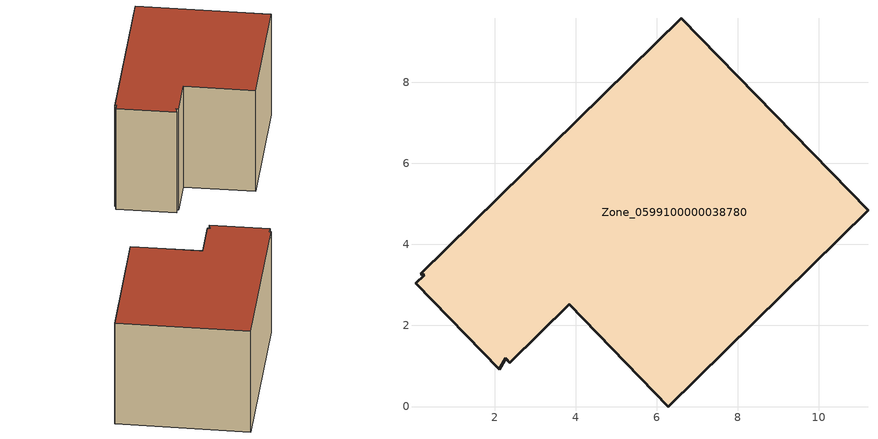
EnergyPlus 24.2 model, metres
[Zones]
Zone_0599100000038780
 floor ground (C_G): 0.19,3.27 6.61,9.57 11.21,4.84 6.29,0 3.84,2.52 2.37,1.09 2.28,1.19 2.12,0.92 0.05,3.04 0.27,3.24 z0
 wall outside (C_F): 6.29,0 11.21,4.84 6.61,9.57 0.19,3.27 0.27,3.24 0.05,3.04 2.12,0.92 2.28,1.19 2.37,1.09 3.84,2.52 6.29,0 z0:5.75
 roof outside (C_R): 0.05,3.04 2.12,0.92 2.28,1.19 2.37,1.09 3.84,2.52 6.29,0 11.21,4.84 6.61,9.57 0.19,3.27 0.27,3.24 z5.75
[BUILDING]
Pand.0599100000038780: North Axis=0; Terrain=City; Loads Convergence Tolerance Value=0.04; Temperature Convergence Tolerance Value=0.4; Solar Distribution=FullExterior; Maximum Number of Warmup Days=25; Minimum Number of Warmup Days=1
[Site:Location]
Rotterdam.The.Hague.AP_ZH_NLD Design_Conditions: Latitude=51.96; Longitude=4.45; Time Zone=1; Elevation=-4.5
[SITE:GROUNDTEMPERATURE:BUILDINGSURFACE]
18, 18, 18, 18, 18, 18, 18, 18, 18, 18, 18, 18
[MATERIAL] Thermal Absorptance=0.9; Solar Absorptance=0.7; Visible Absorptance=0.7
Name | Roughness | Thickness | Conductivity | Density | Specific Heat
G.TI.1975-1991 | MediumSmooth | 0.15 | 0.288461 | 540 | 1210
F.TI.1975-1991 | Rough | 0.3 | 0.230769 | 1920 | 840
R.TI.1975-1991 | MediumRough | 0.2 | 0.153846 | 1500 | 1000
[CONSTRUCTION]
C_G: G.TI.1975-1991
C_F: F.TI.1975-1991
C_R: R.TI.1975-1991
[ZONE]
Zone_0599100000038780: Type=1; Multiplier=1; Ceiling Height=Autocalculate; Volume=Autocalculate; Floor Area=autocalculate; Part of Total Floor Area=Yes
[ZONEINFILTRATION:DESIGNFLOWRATE]
Infil_Zone_0599100000038780: Zone or ZoneList or Space or SpaceList=Zone_0599100000038780; Schedule=AlwaysOn; Design Flow Rate Calculation Method=Flow/Area; Flow Rate per Floor Area=0.003; Constant Term Coefficient=1; Temperature Term Coefficient=0; Velocity Term Coefficient=0; Velocity Squared Term Coefficient=0
[HVACTEMPLATE:ZONE:IDEALLOADSAIRSYSTEM]
Zone_0599100000038780: Maximum Heating Supply Air Temperature=50; Minimum Cooling Supply Air Temperature=13; Maximum Heating Supply Air Humidity Ratio=0.0156; Minimum Cooling Supply Air Humidity Ratio=0.0077; Heating Limit=NoLimit; Cooling Limit=NoLimit; Dehumidification Control Type=ConstantSensibleHeatRatio; Cooling Sensible Heat Ratio=0.7; Dehumidification Setpoint=60; Humidification Control Type=None; Humidification Setpoint=30; Outdoor Air Method=None; Outdoor Air Flow Rate per Person=0.00944; Outdoor Air Flow Rate per Zone Floor Area=0; Outdoor Air Flow Rate per Zone=0; Demand Controlled Ventilation Type=None; Outdoor Air Economizer Type=NoEconomizer; Heat Recovery Type=None; Sensible Heat Recovery Effectiveness=0.7; Latent Heat Recovery Effectiveness=0.65
[ZONECONTROL:THERMOSTAT]
ThermostatControl_Zone_0599100000038780: Zone or ZoneList=Zone_0599100000038780; Control Type Schedule=DualSetpointControlType; Control 1=Thermostat_Zone_0599100000038780; Temperature Difference Between Cutout And Setpoint=0
[THERMOSTATSETPOINT:DUALSETPOINT]
Thermostat_Zone_0599100000038780: Heating Setpoint Temperature Schedule=HeatingSetpoint_Zone_0599100000038780; Cooling Setpoint Temperature Schedule=CoolingSetpoint_Zone_0599100000038780
[SCHEDULE:COMPACT]
HeatingSetpoint_Zone_0599100000038780: Through: 12/31, For: AllDays, Until: 24:00, 21
CoolingSetpoint_Zone_0599100000038780: Through: 12/31, For: AllDays, Until: 24:00, 24
DualSetpointControlType: Through: 12/31, For: AllDays, Until: 24:00, 4
AlwaysOn: Through: 12/31, For: AllDays, Until: 24:00, 1
